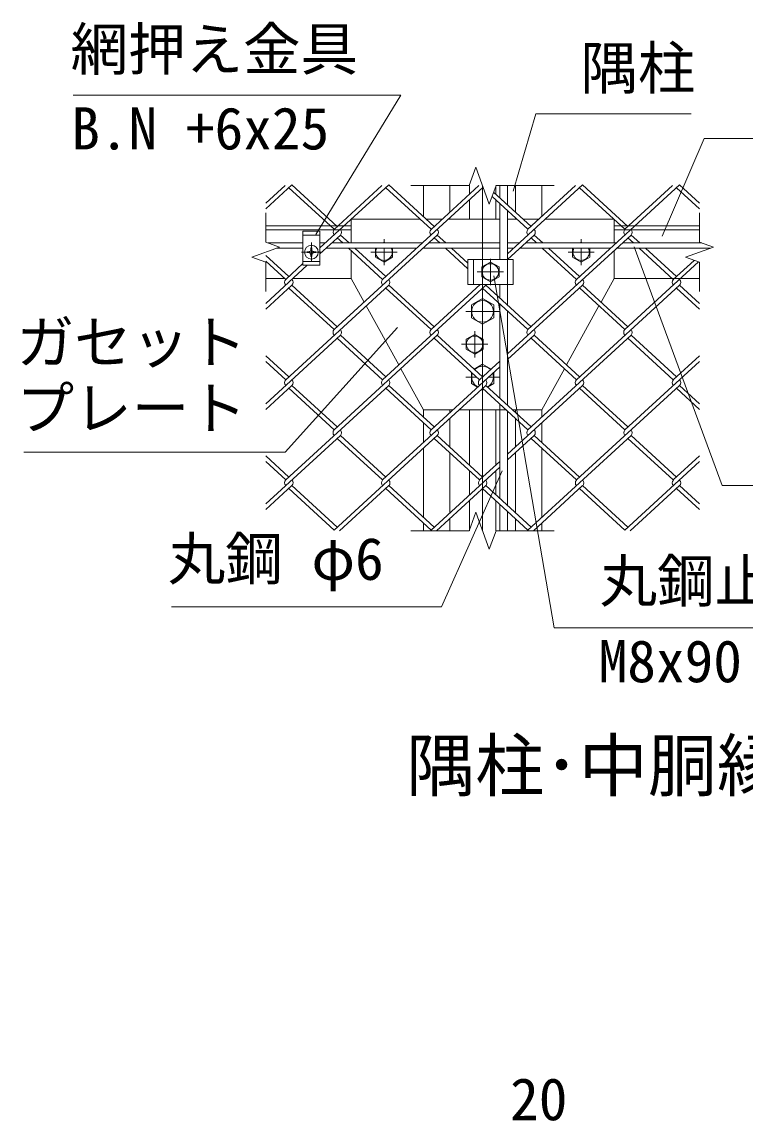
# Model space of a CAD drawing. Units: millimetres, scale not verified. Extents: x -12600 to 12600, y -8910 to 8910.
# Drawn here: x 4922 to 7399, y -1699 to 2033 of the extents above; entities that cross this region are included whole.
import ezdxf
from ezdxf.enums import TextEntityAlignment as Align

# ---------------------------------------------------------------- set-up
doc = ezdxf.new("R2010")
doc.units = ezdxf.units.MM
doc.header["$LTSCALE"] = 60
doc.linetypes.add('DASHED', pattern=[7.5, 6, -1.5])
doc.linetypes.add('USER1', pattern=[50.8, 31.75, -6.35, 6.35, -6.35])
doc.layers.add('0-0_D-TTL-TXT', color=7, linetype='Continuous')
for name, color, linetype, lineweight in [('0-1_D-BMK', 2, 'USER1', 13), ('0-4_D-STR1', 1, 'Continuous', 18), ('0-6_D-STR3', 3, 'Continuous', 13), ('0-7_D-STR-DIM', 7, 'Continuous', 9), ('0-9_D-STR-TXT', 7, 'Continuous', 9), ('0-A_D-STR2', 7, 'Continuous', 9)]:
    doc.layers.add(name, color=color, linetype=linetype, lineweight=lineweight)
doc.styles.add('ＭＳ ゴシック', font='')
doc.styles.get('ＭＳ ゴシック').set_extended_font_data('MS Gothic')

msp = doc.modelspace()

# ---------------------------------------------------------------- linework, layer by layer
at = {"layer": '0-1_D-BMK'}
for p, q in [((6499.83, 291.2), (6499.83, 1472.42)), ((5913.81, 1277.96), (5913.81, 1211)), ((6162.33, 1289.48), (6162.33, 1275.98)), ((6837.33, 1289.48), (6837.33, 1275.98)), ((5880.33, 1244.48), (5947.29, 1244.48)), ((6117.33, 1244.48), (6207.33, 1244.48)), ((6162.33, 1257.98), (6162.33, 1199.48)), ((6882.33, 1244.48), (6792.33, 1244.48)), ((6837.33, 1257.98), (6837.33, 1199.48)), ((6526.83, 1221.98), (6526.83, 1131.98)), ((6571.83, 1176.98), (6481.83, 1176.98)), ((6557.21, 1041.98), (6442.46, 1041.98)), ((6472.83, 974.48), (6472.83, 884.48)), ((6517.83, 929.48), (6427.83, 929.48)), ((6479.48, 816.98), (6442.46, 816.98)), ((6557.21, 816.98), (6520.18, 816.98))]:
    msp.add_line(p, q, dxfattribs=at)
at = {"layer": '0-4_D-STR1'}
for p, q in [((6297.33, 1472.42), (6297.33, 1366.03)), ((6387.33, 1472.42), (6387.33, 1380.91)), ((6454.83, 1472.42), (6454.83, 1442.76)), ((6544.83, 1472.42), (6544.83, 1443.25)), ((6612.33, 1381.4), (6612.33, 1472.42)), ((6702.33, 1366.03), (6702.33, 1472.42)), ((6454.83, 1423.72), (6454.83, 1356.98)), ((6544.83, 1423.72), (6544.83, 1356.98)), ((6387.33, 1361.87), (6387.33, 1356.98)), ((6612.33, 1356.98), (6612.33, 1361.87)), ((6049.83, 1334.48), (5757.33, 1334.48)), ((7242.33, 1334.48), (6949.83, 1334.48)), ((5822.02, 1154.48), (5757.33, 1154.48)), ((6049.83, 1154.48), (5850.55, 1154.48)), ((7242.33, 1154.48), (6949.83, 1154.48)), ((6297.33, 704.48), (6297.33, 679.87)), ((6387.33, 704.48), (6387.33, 695.24)), ((6387.33, 675.71), (6387.33, 577.87)), ((6454.83, 704.48), (6454.83, 516.02)), ((6544.83, 704.48), (6544.83, 516.02)), ((6612.33, 695.24), (6612.33, 704.48)), ((6612.33, 577.87), (6612.33, 675.71)), ((6702.33, 679.87), (6702.33, 704.48)), ((6297.33, 660.34), (6297.33, 593.24)), ((6702.33, 593.24), (6702.33, 660.34)), ((6297.33, 573.71), (6297.33, 336.79)), ((6702.33, 336.79), (6702.33, 573.71)), ((6387.33, 558.34), (6387.33, 352.16)), ((6612.33, 352.16), (6612.33, 558.34)), ((6454.83, 496.48), (6454.83, 414.01)), ((6544.83, 496.48), (6544.83, 414.01)), ((6454.83, 394.48), (6454.83, 291.2)), ((6544.83, 394.48), (6544.83, 291.2)), ((6297.33, 317.26), (6297.33, 291.2)), ((6387.33, 332.63), (6387.33, 291.2)), ((6612.33, 291.2), (6612.33, 332.63)), ((6702.33, 291.2), (6702.33, 317.26))]:
    msp.add_line(p, q, dxfattribs=at)
at = {"layer": '0-4_D-STR1', "linetype": 'DASHED'}
for p, q in [((6049.83, 1320.98), (5757.33, 1320.98)), ((7242.33, 1320.98), (6949.83, 1320.98))]:
    msp.add_line(p, q, dxfattribs=at)
at = {"layer": '0-6_D-STR3'}
for p, q in [((6558.33, 1472.42), (6558.33, 1430.88)), ((6585.33, 1472.42), (6585.33, 1406.14)), ((6558.33, 1411.35), (6558.33, 1219.73)), ((6585.33, 1386.61), (6585.33, 1219.73)), ((6049.83, 1356.98), (6049.83, 1275.98)), ((6049.83, 1356.98), (6285.89, 1356.98)), ((6307.21, 1356.98), (6361.21, 1356.98)), ((6382, 1356.98), (6558.33, 1356.98)), ((6585.33, 1356.98), (6617.67, 1356.98)), ((6638.98, 1356.98), (6692.46, 1356.98)), ((6713.77, 1356.98), (6949.83, 1356.98)), ((6949.83, 1356.98), (6949.83, 1275.98)), ((5884.56, 1316.48), (5943.06, 1316.48)), ((5884.56, 1199.48), (5884.56, 1316.48)), ((5943.06, 1316.48), (5943.06, 1199.48)), ((5884.56, 1275.98), (5765.93, 1275.98)), ((5943.06, 1275.98), (5961.82, 1275.98)), ((5983.14, 1275.98), (6293.6, 1275.98)), ((6158.39, 1275.98), (6162.33, 1278.25)), ((6162.33, 1278.25), (6166.27, 1275.98)), ((6314.91, 1275.98), (6558.33, 1275.98)), ((6585.33, 1275.98), (6625.37, 1275.98)), ((6646.69, 1275.98), (6957.15, 1275.98)), ((6837.33, 1278.25), (6833.39, 1275.98)), ((6841.27, 1275.98), (6837.33, 1278.25)), ((6978.46, 1275.98), (7250.93, 1275.98)), ((5884.56, 1257.98), (5794.42, 1257.98)), ((5905.58, 1246.24), (5898.73, 1246.12)), ((5898.73, 1246.12), (5898.73, 1242.83)), ((5898.73, 1246.12), (5898.73, 1242.83)), ((5905.58, 1242.71), (5898.73, 1242.83)), ((5909.75, 1248.37), (5905.58, 1246.24)), ((5909.75, 1240.58), (5905.58, 1242.71)), ((5909.84, 1248.45), (5912.04, 1252.6)), ((5909.84, 1240.5), (5912.04, 1236.36)), ((5912.16, 1259.55), (5912.04, 1252.6)), ((5912.16, 1229.4), (5912.04, 1236.36)), ((5912.05, 1259.55), (5915.46, 1259.55)), ((5915.46, 1259.55), (5915.58, 1252.6)), ((5915.46, 1229.4), (5915.58, 1236.36)), ((5917.78, 1248.45), (5915.58, 1252.6)), ((5917.78, 1240.5), (5915.58, 1236.36)), ((5917.86, 1248.37), (5922.04, 1246.24)), ((5917.86, 1240.58), (5922.04, 1242.71)), ((5922.04, 1242.71), (5928.88, 1242.83)), ((5963.5, 1257.98), (6273.96, 1257.98)), ((6049.83, 1249.74), (6049.83, 1154.48)), ((6133.08, 1227.59), (6133.08, 1257.98)), ((6191.58, 1257.98), (6191.58, 1227.59)), ((6295.27, 1257.98), (6558.33, 1257.98)), ((6585.33, 1257.98), (6605.73, 1257.98)), ((6627.05, 1257.98), (6937.51, 1257.98)), ((6808.08, 1257.98), (6808.08, 1227.59)), ((6866.58, 1227.59), (6866.58, 1257.98)), ((6949.83, 1249.74), (6949.83, 1154.48)), ((6958.82, 1257.98), (7279.42, 1257.98)), ((5943.06, 1199.48), (5884.56, 1199.48)), ((5912.16, 1229.4), (5915.46, 1229.4)), ((6162.33, 1210.7), (6133.08, 1227.59)), ((6191.58, 1227.59), (6162.33, 1210.7)), ((6449.43, 1219.73), (6604.23, 1219.73)), ((6449.43, 1219.73), (6449.43, 1134.23)), ((6526.83, 1210.75), (6497.58, 1193.86)), ((6556.08, 1193.86), (6526.83, 1210.75)), ((6604.23, 1219.73), (6604.23, 1134.23)), ((6808.08, 1227.59), (6837.33, 1210.7)), ((6837.33, 1210.7), (6866.58, 1227.59)), ((6497.58, 1193.86), (6497.58, 1160.09)), ((6497.58, 1160.09), (6526.83, 1143.2)), ((6526.83, 1143.2), (6556.08, 1160.09)), ((6556.08, 1160.09), (6556.08, 1193.86)), ((6049.83, 1154.48), (6094.23, 1073.76)), ((6449.43, 1134.23), (6604.23, 1134.23)), ((6558.33, 1134.23), (6558.33, 1087.8)), ((6585.33, 1134.23), (6585.33, 1063.06)), ((6905.43, 1073.76), (6949.83, 1154.48)), ((6101.37, 1060.77), (6212.55, 858.63)), ((6558.33, 1068.27), (6558.33, 744.72)), ((6787.11, 858.63), (6898.29, 1060.77)), ((6499.83, 997.81), (6461.58, 1019.89)), ((6538.08, 1019.89), (6499.83, 997.81)), ((6585.33, 1043.53), (6585.33, 719.98)), ((6472.83, 963.25), (6443.58, 946.36)), ((6443.58, 946.36), (6443.58, 912.59)), ((6502.08, 946.36), (6472.83, 963.25)), ((6502.08, 912.59), (6502.08, 946.36)), ((6443.58, 912.59), (6472.83, 895.7)), ((6472.83, 895.7), (6502.08, 912.59)), ((6470.85, 844.41), (6499.83, 861.14)), ((6499.83, 861.14), (6528.81, 844.41)), ((6219.69, 845.64), (6297.33, 704.48)), ((6461.58, 794.89), (6461.58, 833.38)), ((6538.08, 833.38), (6538.08, 794.89)), ((6482.75, 782.67), (6461.58, 794.89)), ((6538.08, 794.89), (6516.91, 782.67)), ((6499.83, 772.81), (6495.82, 775.12)), ((6503.84, 775.12), (6499.83, 772.81)), ((6558.33, 725.19), (6558.33, 401.64)), ((6297.33, 704.48), (6397.41, 704.48)), ((6418.73, 704.48), (6580.94, 704.48)), ((6585.33, 700.45), (6585.33, 376.9)), ((6558.33, 382.11), (6558.33, 291.2)), ((6585.33, 357.37), (6585.33, 291.2))]:
    msp.add_line(p, q, dxfattribs=at)
at = {"layer": '0-6_D-STR3', "linetype": 'DASHED'}
for p, q in [((5884.56, 1302.98), (5943.06, 1302.98)), ((5943.06, 1212.98), (5884.56, 1212.98)), ((6468.33, 1219.73), (6468.33, 1134.23)), ((6585.33, 1219.73), (6585.33, 1134.23))]:
    msp.add_line(p, q, dxfattribs=at)
at = {"layer": '0-6_D-STR3'}
for points in [[(5922.04, 1246.24), (5928.88, 1246.12), (5928.88, 1242.83)], [(6461.58, 1019.89), (6461.58, 1064.06), (6499.83, 1086.14)], [(6499.83, 1086.14), (6538.08, 1064.06), (6538.08, 1019.89)], [(6602.25, 704.48), (6702.33, 704.48), (6779.97, 845.64)]]:
    msp.add_lwpolyline(points, dxfattribs=at)
for centre, radius in [((5913.81, 1244.48), 23.62), ((6526.83, 1176.98), 28.12), ((6499.83, 1041.98), 37.12), ((6472.83, 929.48), 28.12)]:
    msp.add_circle(centre, radius, dxfattribs=at)
for centre, radius, start, end in [((6162.33, 1244.48), 28.12, 151.3146, 28.6854), ((6837.33, 1244.48), 28.12, 151.3146, 28.6854), ((6499.83, 816.98), 37.12, 159.23811, 244.23811), ((6499.83, 816.98), 37.12, 43.50354, 136.49646), ((6499.83, 816.98), 37.12, 295.76189, 20.76189)]:
    msp.add_arc(centre, radius, start, end, dxfattribs=at)
at = {"layer": '0-7_D-STR-DIM'}
for p, q in [((6453.66, 1472.42), (6476.74, 1535.85)), ((6476.74, 1535.85), (6522.92, 1408.99)), ((6453.66, 1472.42), (6254.58, 1472.42)), ((6522.92, 1408.99), (6546, 1472.42)), ((6745.08, 1472.42), (6546, 1472.42)), ((5757.33, 1379.48), (5757.33, 1279.11)), ((7242.33, 1379.48), (7242.33, 1279.11)), ((5757.33, 1209.85), (5757.33, 1109.48)), ((7242.33, 1209.85), (7242.33, 1109.48)), ((6453.66, 291.2), (6476.74, 354.63)), ((6476.74, 354.63), (6522.92, 227.77)), ((6453.66, 291.2), (6254.58, 291.2)), ((6522.92, 227.77), (6546, 291.2)), ((6745.08, 291.2), (6546, 291.2))]:
    msp.add_line(p, q, dxfattribs=at)
for points in [[(5757.33, 1209.85), (5709.76, 1227.16), (5804.9, 1261.79), (5757.33, 1279.11)], [(7242.33, 1209.85), (7194.76, 1227.16), (7289.9, 1261.79), (7242.33, 1279.11)]]:
    msp.add_lwpolyline(points, dxfattribs=at)
at = {"layer": '0-9_D-STR-TXT'}
for points in [[(5098.29, 1781.29), (6220.35, 1781.29), (5928.61, 1304.68)], [(7213.9, 1718.1), (6681.95, 1718.1), (6604.44, 1452.86)], [(8185.15, 1633.7), (7258.01, 1633.7), (7114.39, 1299.75)], [(7863.28, 445.58), (7320.66, 445.58), (7018.52, 1262.93)], [(7767.74, -41.41), (6745.43, -41.41), (6538.02, 1164.01)], [(4929.01, 560.29), (5824.17, 560.29), (6208.76, 986.94)], [(5435.11, 31.33), (6359.2, 31.33), (6567.04, 496.24)]]:
    msp.add_lwpolyline(points, dxfattribs=at)
at = {"layer": '0-A_D-STR2'}
for p, q in [((5846.94, 1474.72), (5757.33, 1392.61)), ((5823.65, 1472.42), (5757.33, 1411.65)), ((5991.51, 1322.71), (5836.28, 1464.95)), ((6002.17, 1332.48), (5846.94, 1474.72)), ((6155.42, 1472.42), (5991.78, 1322.47)), ((6501.87, 1466.82), (6157.4, 1151.17)), ((6323.29, 1322.71), (6168.06, 1464.95)), ((6487.2, 1472.42), (6323.55, 1322.47)), ((6842.24, 1474.69), (6585.33, 1239.28)), ((6818.44, 1472.42), (6655.06, 1322.71)), ((7174.01, 1474.69), (6820.95, 1151.17)), ((6986.84, 1322.71), (6831.61, 1464.95)), ((6997.49, 1332.48), (6842.26, 1474.72)), ((7150.21, 1472.42), (6986.84, 1322.71)), ((7242.33, 1392.56), (7163.35, 1464.93)), ((7242.33, 1412.09), (7174.01, 1474.69)), ((6655.06, 1322.71), (6532.42, 1435.09)), ((6665.72, 1332.48), (6537.75, 1449.74)), ((6012.83, 1303.18), (5943.06, 1239.25)), ((6344.6, 1303.18), (5991.51, 979.63)), ((6021.2, 1275.98), (6002.17, 1293.41)), ((6042.51, 1275.98), (6012.83, 1303.18)), ((6352.97, 1275.98), (6333.94, 1293.41)), ((6374.29, 1275.98), (6344.6, 1303.18)), ((6676.38, 1303.18), (6585.3, 1219.73)), ((7008.15, 1303.18), (6655.06, 979.63)), ((6684.75, 1275.98), (6665.72, 1293.41)), ((6706.06, 1275.98), (6676.38, 1303.18)), ((7016.52, 1275.98), (6997.49, 1293.41)), ((7037.84, 1275.98), (7008.15, 1303.18)), ((5836.28, 1160.94), (5757.33, 1233.28)), ((6157.4, 1151.17), (6040.84, 1257.98)), ((6168.06, 1160.94), (6062.16, 1257.98)), ((6449.43, 1187.59), (6372.62, 1257.98)), ((6449.43, 1207.12), (6393.93, 1257.98)), ((6820.95, 1151.17), (6704.39, 1257.98)), ((6831.61, 1160.94), (6725.7, 1257.98)), ((7152.72, 1151.17), (7036.16, 1257.98)), ((7163.38, 1160.94), (7057.48, 1257.98)), ((5825.62, 1151.17), (5757.33, 1213.75)), ((5899.65, 1199.48), (5757.33, 1069.06)), ((5884.56, 1205.18), (5825.62, 1151.17)), ((7239.28, 1210.96), (6986.84, 979.63)), ((7224.03, 1216.51), (7152.72, 1151.17)), ((5846.94, 1131.64), (5757.33, 1049.53)), ((6178.71, 1131.64), (5825.62, 808.09)), ((5991.51, 979.63), (5836.28, 1121.87)), ((6002.17, 989.4), (5846.94, 1131.64)), ((6510.49, 1131.64), (6157.4, 808.09)), ((6323.29, 979.63), (6168.06, 1121.87)), ((6333.94, 989.4), (6178.71, 1131.64)), ((6492, 1134.23), (6323.29, 979.63)), ((6655.06, 979.63), (6499.83, 1121.87)), ((6665.72, 989.4), (6510.49, 1131.64)), ((6842.26, 1131.64), (6585.33, 896.21)), ((7174.04, 1131.64), (6820.95, 808.09)), ((6986.84, 979.63), (6832.53, 1121.02)), ((6997.49, 989.4), (6842.26, 1131.64)), ((7242.33, 1049.53), (7163.38, 1121.87)), ((7242.33, 1069.06), (7174.04, 1131.64)), ((6012.83, 960.1), (5757.33, 725.98)), ((6344.6, 960.1), (5991.51, 636.55)), ((6157.4, 808.09), (6002.17, 950.34)), ((6168.06, 817.86), (6012.83, 960.1)), ((6489.17, 808.09), (6333.94, 950.34)), ((6499.83, 817.86), (6344.6, 960.1)), ((6676.38, 960.1), (6585.33, 876.67)), ((7008.15, 960.1), (6655.06, 636.55)), ((6820.95, 808.09), (6665.72, 950.34)), ((6831.61, 817.86), (6676.37, 960.1)), ((7152.72, 808.09), (6997.49, 950.34)), ((7163.38, 817.86), (7008.15, 960.1)), ((5836.28, 817.86), (5757.33, 890.2)), ((5825.62, 808.09), (5757.33, 870.67)), ((6558.33, 871.46), (6489.17, 808.09)), ((7242.33, 870.67), (6986.84, 636.55)), ((7242.33, 890.2), (7152.72, 808.09)), ((6558.33, 851.93), (6323.29, 636.55)), ((5846.94, 788.56), (5757.33, 706.45)), ((6178.71, 788.56), (5825.62, 465.02)), ((6002.17, 646.32), (5846.94, 788.56)), ((6510.49, 788.56), (6157.4, 465.02)), ((6333.94, 646.32), (6178.71, 788.56)), ((6665.72, 646.32), (6510.49, 788.56)), ((6842.26, 788.56), (6585.33, 553.13)), ((7174.04, 788.56), (6820.95, 465.02)), ((6997.49, 646.32), (6842.26, 788.56)), ((7242.33, 725.98), (7174.04, 788.56)), ((5991.51, 636.55), (5836.28, 778.8)), ((6323.29, 636.55), (6168.06, 778.8)), ((6655.06, 636.55), (6499.83, 778.8)), ((6986.84, 636.55), (6831.61, 778.8)), ((7242.33, 706.45), (7163.38, 778.8)), ((6012.83, 617.02), (5757.33, 382.9)), ((6344.6, 617.02), (5991.51, 293.48)), ((6157.4, 465.02), (6002.17, 607.26)), ((6168.06, 474.78), (6012.83, 617.02)), ((6489.17, 465.02), (6333.94, 607.26)), ((6499.83, 474.78), (6344.6, 617.02)), ((6676.38, 617.02), (6585.33, 533.6)), ((7008.15, 617.02), (6655.06, 293.48)), ((6820.95, 465.02), (6665.72, 607.26)), ((6831.61, 474.78), (6676.38, 617.02)), ((7152.72, 465.02), (6997.49, 607.26)), ((7163.38, 474.78), (7008.15, 617.02)), ((5836.28, 474.78), (5757.33, 547.13)), ((5825.62, 465.02), (5757.33, 527.59)), ((6558.33, 528.39), (6489.17, 465.02)), ((7242.33, 527.59), (6986.84, 293.48)), ((7242.33, 547.13), (7152.72, 465.02)), ((6558.33, 508.86), (6323.29, 293.48)), ((5846.94, 445.48), (5757.33, 363.37)), ((5991.51, 293.48), (5836.28, 435.72)), ((6002.17, 303.24), (5846.94, 445.48)), ((6178.71, 445.48), (6010.34, 291.2)), ((6323.29, 293.48), (6168.06, 435.72)), ((6333.94, 303.24), (6178.71, 445.48)), ((6510.49, 445.48), (6342.12, 291.2)), ((6655.06, 293.48), (6499.83, 435.72)), ((6665.72, 303.24), (6510.49, 445.48)), ((6842.26, 445.48), (6673.89, 291.2)), ((6986.84, 293.48), (6831.61, 435.72)), ((6997.49, 303.24), (6842.26, 445.48)), ((7174.04, 445.48), (7005.67, 291.2)), ((7242.33, 363.37), (7163.38, 435.72)), ((7242.33, 382.9), (7174.04, 445.48))]:
    msp.add_line(p, q, dxfattribs=at)
msp.add_lwpolyline([(6333.94, 1332.48), (6178.71, 1474.72), (5943.06, 1258.78)], dxfattribs=at)
for centre, start, end in [((6002.41, 1312.68), 137.5, 222.5), ((6002.41, 1312.68), 317.5, 42.5), ((6334.18, 1312.68), 137.5, 222.5), ((6334.18, 1312.68), 317.5, 42.5), ((6665.96, 1312.68), 137.5, 222.5), ((6665.96, 1312.68), 317.5, 42.5), ((6997.73, 1312.68), 137.5, 222.5), ((6997.73, 1312.68), 317.5, 42.5), ((5836.28, 1141.41), 137.5, 222.5), ((5836.28, 1141.41), 317.5, 42.5), ((6168.06, 1141.41), 137.5, 222.5), ((6168.06, 1141.41), 317.5, 42.5), ((6499.83, 1141.41), 209.77745, 222.5), ((6499.83, 1141.41), 317.5, 330.22255), ((6831.61, 1141.41), 137.5, 222.5), ((6831.61, 1141.41), 317.5, 42.5), ((7163.62, 1141.14), 137.5, 222.5), ((7163.62, 1141.14), 317.5, 42.5), ((6002.14, 969.84), 137.5, 222.5), ((6002.14, 969.84), 317.5, 42.5), ((6333.92, 969.84), 137.5, 222.5), ((6333.92, 969.84), 317.5, 42.5), ((6665.69, 969.84), 137.5, 222.5), ((6665.69, 969.84), 317.5, 42.5), ((6997.47, 969.84), 137.5, 222.5), ((6997.47, 969.84), 317.5, 42.5), ((5836.28, 798.33), 137.5, 222.5), ((5836.28, 798.33), 317.5, 42.5), ((6168.06, 798.33), 137.5, 222.5), ((6168.06, 798.33), 317.5, 42.5), ((6499.83, 798.33), 137.5, 222.5), ((6499.83, 798.33), 317.5, 42.5), ((6831.61, 798.33), 137.5, 222.5), ((6831.61, 798.33), 317.5, 42.5), ((7163.62, 798.06), 137.5, 222.5), ((7163.62, 798.06), 317.5, 42.5), ((6002.14, 626.76), 137.5, 222.5), ((6002.14, 626.76), 317.5, 42.5), ((6333.92, 626.76), 137.5, 222.5), ((6333.92, 626.76), 317.5, 42.5), ((6665.98, 626.54), 137.5, 222.5), ((6665.98, 626.54), 317.5, 42.5), ((6997.76, 626.54), 137.5, 222.5), ((6997.76, 626.54), 317.5, 42.5), ((5836.28, 455.25), 137.5, 222.5), ((5836.28, 455.25), 317.5, 42.5), ((6168.32, 455.01), 137.5, 222.5), ((6168.32, 455.01), 317.5, 42.5), ((6500.1, 455.01), 137.5, 222.5), ((6500.1, 455.01), 317.5, 42.5), ((6831.87, 455.01), 137.5, 222.5), ((6831.87, 455.01), 317.5, 42.5), ((7163.89, 454.74), 137.5, 222.5), ((7163.89, 454.74), 317.5, 42.5)]:
    msp.add_arc(centre, 14.46, start, end, dxfattribs=at)

# ---------------------------------------------------------------- texts
at = {"layer": '0-0_D-TTL-TXT', "style": 'ＭＳ ゴシック'}
msp.add_text('隅柱･中胴縁取付詳細', height=173.3, dxfattribs=at).set_placement((6238.49, -650.78), align=Align.BOTTOM_LEFT)
at = {"layer": '0-7_D-STR-DIM', "style": 'ＭＳ ゴシック'}
msp.add_text('20', height=144.3, dxfattribs=at).set_placement((6593.97, -1769.3), align=Align.BOTTOM_LEFT)
at = {"layer": '0-9_D-STR-TXT', "style": 'ＭＳ ゴシック'}
for s, p in [('網押え金具', (5089.15, 1823.99)), ('隅柱', (6834.72, 1759.29)), ('B.N +6x25', (5091.3, 1552.67)), ('ガセット', (4904.64, 820.94)), ('プレート', (4904.64, 595.39)), ('丸鋼 φ6', (5422.16, 79.75)), ('丸鋼止B.N', (6900.48, 3.96)), ('M8x90', (6897.09, -270.63))]:
    msp.add_text(s, height=144.3, dxfattribs=at).set_placement(p, align=Align.BOTTOM_LEFT)

doc.saveas('drawing.dxf')
